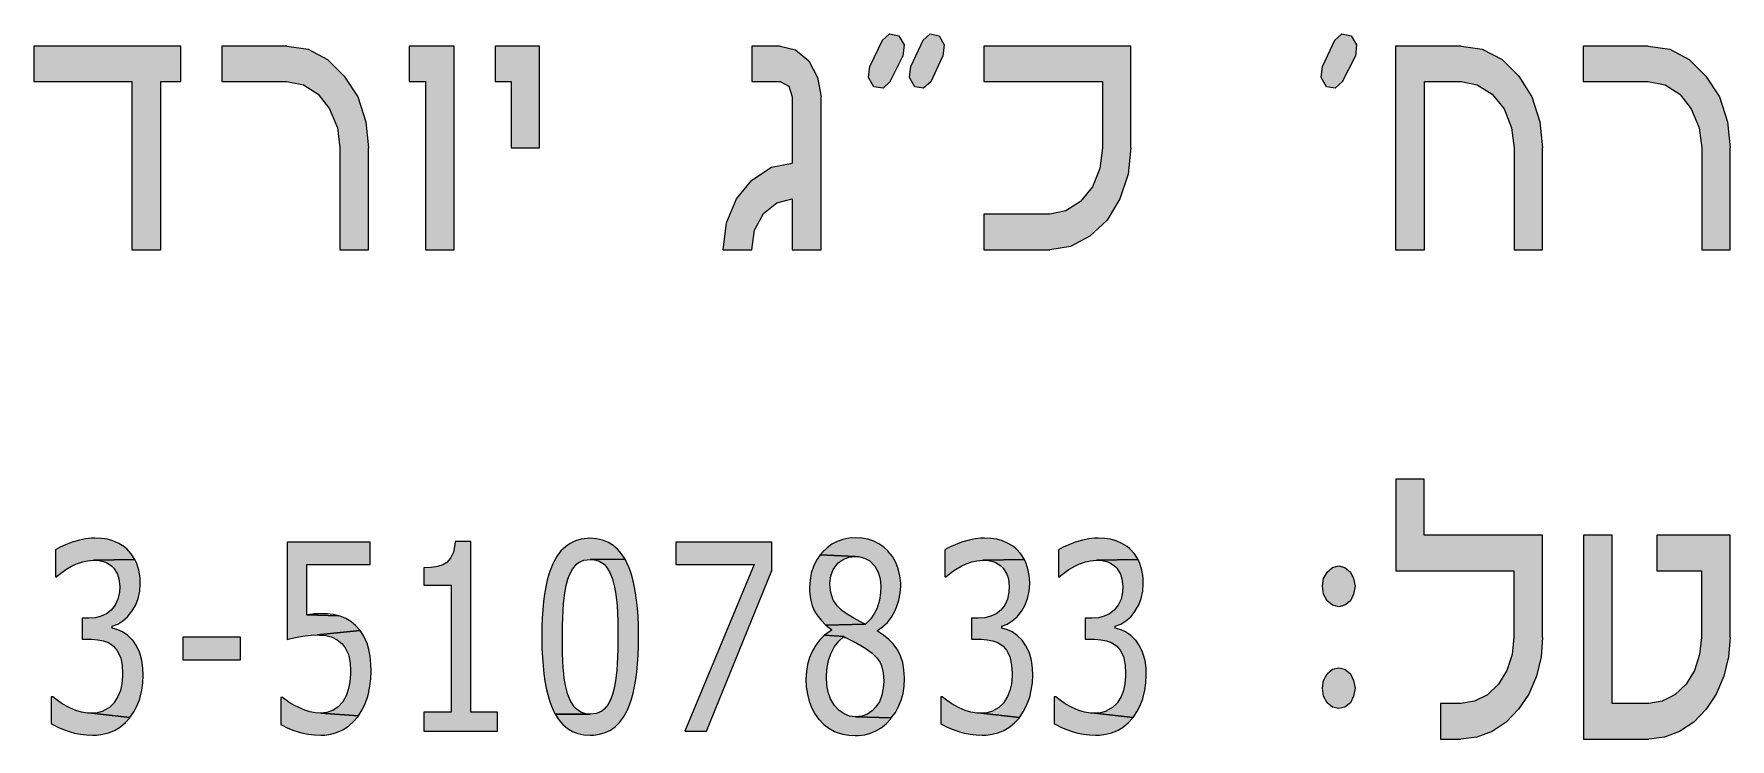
# Model space of a CAD drawing. Header units: inches. Extents: x 4017 to 5703, y -944 to 2840.
# Drawn here: x 5561.28 to 5599.81, y -883.22 to -867.2 of the extents above; entities that cross this region are included whole.
import ezdxf

# ---------------------------------------------------------------- set-up
doc = ezdxf.new("R2010")
doc.units = ezdxf.units.IN
doc.header["$MEASUREMENT"] = 0
doc.layers.add('A-VIEW-30', color=6, linetype='Continuous', lineweight=15)
doc.layers.add('TEXT', color=14, linetype='Continuous')

# ---------------------------------------------------------------- blocks, each defined once
blk = doc.blocks.new('A$C70B91C7D')
at = {"layer": 'TEXT', "true_color": 0x311916}
for points in [[(3.7462, -0.913), (3.7472, -0.9046), (3.7433, -0.8982), (3.7364, -0.8967), (3.731, -0.9016), (3.7221, -0.9204), (3.7211, -0.9287), (3.725, -0.9356), (3.7319, -0.9366), (3.7369, -0.9317)], [(3.7758, -0.913), (3.7768, -0.9046), (3.7729, -0.8982), (3.7665, -0.8967), (3.761, -0.9016), (3.7522, -0.9204), (3.7512, -0.9287), (3.7551, -0.9356), (3.7615, -0.9366), (3.767, -0.9317)], [(4.0792, -0.913), (4.0801, -0.9046), (4.0762, -0.8982), (4.0693, -0.8967), (4.0639, -0.9016), (4.055, -0.9204), (4.054, -0.9287), (4.0579, -0.9356), (4.0644, -0.9366), (4.0698, -0.9317)], [(3.2151, -0.9056), (3.1071, -0.9056), (3.1071, -0.9317), (3.1791, -0.9317), (3.1791, -1.0555), (3.2003, -1.0555), (3.2003, -0.9317), (3.2151, -0.9317)], [(3.3231, -0.9154), (3.3088, -0.908), (3.293, -0.9056), (3.2452, -0.9056), (3.2452, -0.9317), (3.293, -0.9317), (3.3053, -0.9342), (3.3162, -0.9411), (3.3246, -0.9519), (3.3305, -0.9657), (3.332, -0.9805), (3.332, -1.0555), (3.3532, -1.0555), (3.3532, -0.9805), (3.3512, -0.9613), (3.3453, -0.943), (3.3354, -0.9278)], [(3.4163, -0.9056), (3.3832, -0.9056), (3.3832, -0.9317), (3.3951, -0.9317), (3.3951, -1.0555), (3.4163, -1.0555)], [(3.4789, -0.9056), (3.4464, -0.9056), (3.4464, -0.9317), (3.4582, -0.9317), (3.4582, -0.9805), (3.4789, -0.9805)], [(3.6772, -0.9164), (3.6673, -0.9085), (3.656, -0.9056), (3.6353, -0.9056), (3.6353, -0.9317), (3.656, -0.9317), (3.6624, -0.9352), (3.6649, -0.943), (3.6649, -0.9919), (3.6496, -0.9948), (3.6353, -1.0042), (3.6239, -1.018), (3.6165, -1.0358), (3.6141, -1.0555), (3.6353, -1.0555), (3.6372, -1.0412), (3.6437, -1.0289), (3.6535, -1.021), (3.6649, -1.018), (3.6649, -1.0555), (3.6861, -1.0555), (3.6861, -0.943), (3.6836, -0.9287)], [(3.9139, -0.9056), (3.8059, -0.9056), (3.8059, -0.9317), (3.8932, -0.9317), (3.8932, -0.9805), (3.8912, -0.9958), (3.8858, -1.0091), (3.8769, -1.02), (3.8661, -1.0269), (3.8543, -1.0294), (3.8059, -1.0294), (3.8059, -1.0555), (3.8543, -1.0555), (3.8695, -1.053), (3.8838, -1.0456), (3.8967, -1.0338), (3.906, -1.018), (3.912, -0.9998), (3.9139, -0.9805)], [(4.1872, -0.9154), (4.1724, -0.908), (4.1571, -0.9056), (4.1087, -0.9056), (4.1087, -1.0555), (4.13, -1.0555), (4.13, -0.9317), (4.1571, -0.9317), (4.1689, -0.9342), (4.1798, -0.9411), (4.1886, -0.9519), (4.1941, -0.9657), (4.196, -0.9805), (4.196, -1.0555), (4.2168, -1.0555), (4.2168, -0.9805), (4.2148, -0.9613), (4.2089, -0.943), (4.1995, -0.9278)], [(4.3248, -0.9154), (4.3105, -0.908), (4.2947, -0.9056), (4.2468, -0.9056), (4.2468, -0.9317), (4.2947, -0.9317), (4.307, -0.9342), (4.3179, -0.9411), (4.3262, -0.9519), (4.3322, -0.9657), (4.3341, -0.9805), (4.3341, -1.0555), (4.3548, -1.0555), (4.3548, -0.9805), (4.3529, -0.9613), (4.347, -0.943), (4.3371, -0.9278)], [(4.2169, -1.2656), (4.1298, -1.2656), (4.1298, -1.2244), (4.1089, -1.2244), (4.1089, -1.2918), (4.1958, -1.2918), (4.1958, -1.3407), (4.1945, -1.3532), (4.1907, -1.365), (4.1846, -1.3752), (4.1763, -1.3829), (4.1669, -1.3877), (4.1568, -1.3893), (4.1418, -1.3893), (4.1418, -1.4155), (4.1568, -1.4155), (4.1685, -1.4142), (4.1798, -1.4099), (4.1902, -1.403), (4.1993, -1.3936), (4.2068, -1.3824), (4.2124, -1.3693), (4.2159, -1.3551), (4.2169, -1.3407)], [(3.1753, -1.2756), (3.1733, -1.2739), (3.1694, -1.2715), (3.1653, -1.2696), (3.1611, -1.2685), (3.1567, -1.2679), (3.1519, -1.2677), (3.1493, -1.2678), (3.145, -1.2683), (3.1406, -1.2691), (3.1361, -1.2704), (3.1352, -1.2707), (3.1304, -1.2725), (3.1263, -1.2743), (3.1229, -1.2763), (3.1229, -1.2961), (3.1238, -1.2961), (3.1247, -1.2952), (3.1285, -1.2922), (3.1306, -1.2908), (3.1348, -1.2883), (3.1384, -1.2866), (3.1427, -1.2851), (3.1464, -1.2843), (3.1508, -1.2839), (3.1814, -1.2835), (3.1787, -1.2793)], [(3.3545, -1.2706), (3.2934, -1.2706), (3.2934, -1.3423), (3.2942, -1.3421), (3.2982, -1.3411), (3.3032, -1.3401), (3.3065, -1.3395), (3.3109, -1.3391), (3.3154, -1.3389), (3.347, -1.3356), (3.3437, -1.3319), (3.3403, -1.3291), (3.3364, -1.3267), (3.3323, -1.325), (3.3313, -1.3248), (3.3078, -1.324), (3.3078, -1.287), (3.3545, -1.287)], [(3.4284, -1.2702), (3.4169, -1.2702), (3.4167, -1.2723), (3.4156, -1.278), (3.4136, -1.2824), (3.4108, -1.2855), (3.4078, -1.2872), (3.404, -1.2886), (3.3993, -1.2893), (3.3939, -1.2896), (3.3939, -1.3023), (3.4141, -1.3023), (3.4141, -1.3956), (3.3939, -1.3956), (3.3939, -1.4098), (3.4482, -1.4098), (3.4482, -1.3956), (3.4284, -1.3956)], [(3.5329, -1.2728), (3.5293, -1.2706), (3.5253, -1.2691), (3.521, -1.2682), (3.5163, -1.2678), (3.5141, -1.2679), (3.5096, -1.2685), (3.5054, -1.2697), (3.5015, -1.2716), (3.498, -1.2741), (3.4948, -1.2771), (3.492, -1.2808), (3.4895, -1.2852), (3.4888, -1.2865), (3.4873, -1.2902), (3.4859, -1.2942), (3.4847, -1.2987), (3.4836, -1.3035), (3.4827, -1.3088), (3.482, -1.3143), (3.4814, -1.3202), (3.481, -1.3266), (3.4808, -1.3333), (3.4807, -1.3404), (3.4807, -1.342), (3.4808, -1.3489), (3.4811, -1.3554), (3.4816, -1.3616), (3.4822, -1.3674), (3.483, -1.3729), (3.4839, -1.378), (3.485, -1.3827), (3.4863, -1.3871), (3.4877, -1.3912), (3.4893, -1.3948), (3.4906, -1.3973), (3.5163, -1.3972), (3.5137, -1.3971), (3.5094, -1.3958), (3.5059, -1.3933), (3.5044, -1.3917), (3.5017, -1.3875), (3.4997, -1.3823), (3.4993, -1.3811), (3.4981, -1.376), (3.4972, -1.3706), (3.4966, -1.3647), (3.4965, -1.3629), (3.4962, -1.358), (3.496, -1.3526), (3.4959, -1.3467), (3.4959, -1.3404), (3.4959, -1.3378), (3.496, -1.3319), (3.4961, -1.3262), (3.4964, -1.3209), (3.4967, -1.3159), (3.4969, -1.3138), (3.4976, -1.3078), (3.4985, -1.3025), (3.4998, -1.2979), (3.5008, -1.2951), (3.5032, -1.2904), (3.5061, -1.2869), (3.5077, -1.2856), (3.5116, -1.2839), (3.5163, -1.2833), (3.5419, -1.2832), (3.5393, -1.2791), (3.5363, -1.2757)], [(3.65, -1.2706), (3.5793, -1.2706), (3.5793, -1.287), (3.6369, -1.287), (3.586, -1.4098), (3.6019, -1.4098), (3.65, -1.2915)], [(3.7356, -1.2774), (3.7355, -1.2773), (3.7323, -1.2743), (3.7287, -1.2718), (3.7249, -1.2699), (3.7206, -1.2685), (3.7161, -1.2677), (3.7112, -1.2674), (3.7065, -1.2678), (3.7021, -1.2686), (3.6979, -1.2701), (3.694, -1.2721), (3.6905, -1.2747), (3.6871, -1.2779), (3.6855, -1.2799), (3.7111, -1.2812), (3.7136, -1.2813), (3.7181, -1.2823), (3.7219, -1.2844), (3.725, -1.2875), (3.7257, -1.2882), (3.7281, -1.2926), (3.7296, -1.2975), (3.7301, -1.3031), (3.7298, -1.3078), (3.7291, -1.3132), (3.7276, -1.3185), (3.7255, -1.3228), (3.7227, -1.327), (3.7189, -1.331), (3.6896, -1.3316), (3.6938, -1.335), (3.6938, -1.3355), (3.6927, -1.3362), (3.6887, -1.3391), (3.7028, -1.3401), (3.7042, -1.3409), (3.7085, -1.3431), (3.7124, -1.345), (3.7154, -1.3466), (3.7192, -1.3489), (3.7237, -1.3524), (3.7271, -1.3558), (3.7295, -1.3591), (3.7306, -1.3617), (3.7318, -1.3667), (3.7322, -1.3728), (3.7319, -1.378), (3.7308, -1.3833), (3.729, -1.388), (3.7265, -1.3919), (3.7238, -1.3947), (3.7202, -1.3971), (3.7161, -1.3986), (3.7114, -1.3991), (3.7378, -1.4), (3.7408, -1.396), (3.7432, -1.3916), (3.7451, -1.3869), (3.7464, -1.3819), (3.7472, -1.3766), (3.7475, -1.371), (3.7475, -1.3705), (3.7471, -1.3645), (3.7462, -1.3592), (3.7446, -1.3543), (3.7425, -1.3501), (3.7419, -1.3492), (3.7392, -1.3455), (3.7359, -1.3422), (3.7321, -1.3391), (3.7277, -1.3362), (3.7277, -1.3357), (3.7314, -1.333), (3.7349, -1.3297), (3.7379, -1.3257), (3.7404, -1.3214), (3.7416, -1.3185), (3.7434, -1.3133), (3.7444, -1.3081), (3.7447, -1.3029), (3.7447, -1.3008), (3.7441, -1.2953), (3.7429, -1.2903), (3.7411, -1.2856), (3.7387, -1.2813)], [(3.8297, -1.2756), (3.8277, -1.2739), (3.8237, -1.2715), (3.8196, -1.2696), (3.8155, -1.2685), (3.8111, -1.2679), (3.8063, -1.2677), (3.8037, -1.2678), (3.7994, -1.2683), (3.795, -1.2691), (3.7905, -1.2704), (3.7895, -1.2707), (3.7847, -1.2725), (3.7806, -1.2743), (3.7772, -1.2763), (3.7772, -1.2961), (3.7781, -1.2961), (3.7791, -1.2952), (3.7829, -1.2922), (3.7849, -1.2908), (3.7891, -1.2883), (3.7928, -1.2866), (3.797, -1.2851), (3.8007, -1.2843), (3.8051, -1.2839), (3.8358, -1.2835), (3.8331, -1.2793)], [(3.9133, -1.2756), (3.9112, -1.2739), (3.9073, -1.2715), (3.9032, -1.2696), (3.899, -1.2685), (3.8947, -1.2679), (3.8899, -1.2677), (3.8872, -1.2678), (3.883, -1.2683), (3.8785, -1.2691), (3.874, -1.2704), (3.8731, -1.2707), (3.8683, -1.2725), (3.8642, -1.2743), (3.8608, -1.2763), (3.8608, -1.2961), (3.8617, -1.2961), (3.8626, -1.2952), (3.8665, -1.2922), (3.8685, -1.2908), (3.8727, -1.2883), (3.8763, -1.2866), (3.8806, -1.2851), (3.8843, -1.2843), (3.8887, -1.2839), (3.9194, -1.2835), (3.9166, -1.2793)], [(4.268, -1.2656), (4.2469, -1.2656), (4.2469, -1.4155), (4.295, -1.4155), (4.3065, -1.4142), (4.3177, -1.4099), (4.3281, -1.403), (4.3372, -1.3936), (4.3447, -1.3824), (4.3503, -1.3693), (4.3538, -1.3551), (4.3548, -1.3407), (4.3548, -1.2656), (4.3009, -1.2656), (4.3009, -1.2918), (4.3337, -1.2918), (4.3337, -1.3407), (4.3324, -1.3532), (4.3287, -1.365), (4.3225, -1.3752), (4.3142, -1.3829), (4.3049, -1.3877), (4.295, -1.3893), (4.268, -1.3893)], [(3.1843, -1.2913), (3.1828, -1.2864), (3.1814, -1.2835), (3.1508, -1.2839), (3.1538, -1.284), (3.1581, -1.2848), (3.1605, -1.2857), (3.1643, -1.2882), (3.1659, -1.2898), (3.1685, -1.2942), (3.1696, -1.2976), (3.1702, -1.3032), (3.17, -1.3074), (3.1689, -1.3126), (3.1668, -1.317), (3.1639, -1.3206), (3.1605, -1.3233), (3.1566, -1.3251), (3.1523, -1.3262), (3.1475, -1.3266), (3.1426, -1.3266), (3.1426, -1.3421), (3.1489, -1.3421), (3.1494, -1.3421), (3.154, -1.3424), (3.1582, -1.3432), (3.1619, -1.3445), (3.1656, -1.3471), (3.1681, -1.35), (3.1706, -1.3548), (3.171, -1.3561), (3.172, -1.3611), (3.1723, -1.3672), (3.1722, -1.3692), (3.1718, -1.3749), (3.1707, -1.3797), (3.1689, -1.3843), (3.1661, -1.3889), (3.1626, -1.3924), (3.1583, -1.3948), (3.1536, -1.3961), (3.1493, -1.3965), (3.1777, -1.3996), (3.1806, -1.3954), (3.183, -1.3908), (3.1849, -1.3858), (3.1852, -1.3848), (3.1865, -1.3796), (3.1872, -1.3742), (3.1875, -1.3685), (3.1872, -1.3633), (3.1865, -1.3578), (3.1853, -1.353), (3.1848, -1.3516), (3.1824, -1.3468), (3.1797, -1.3428), (3.1796, -1.3427), (3.1761, -1.3392), (3.1723, -1.3367), (3.1688, -1.3351), (3.1647, -1.3338), (3.1647, -1.3325), (3.1687, -1.331), (3.1725, -1.3286), (3.176, -1.3255), (3.1792, -1.3215), (3.1794, -1.3212), (3.182, -1.3168), (3.1838, -1.312), (3.1849, -1.3068), (3.1853, -1.3013), (3.1851, -1.2967)], [(3.5433, -1.2859), (3.5419, -1.2832), (3.5163, -1.2833), (3.5186, -1.2834), (3.523, -1.2845), (3.5265, -1.2869), (3.5279, -1.2884), (3.5306, -1.2925), (3.5327, -1.2977), (3.533, -1.2989), (3.5342, -1.3037), (3.5351, -1.3091), (3.5358, -1.3153), (3.536, -1.3176), (3.5363, -1.3227), (3.5365, -1.3282), (3.5366, -1.334), (3.5367, -1.3401), (3.5367, -1.3433), (3.5366, -1.3494), (3.5364, -1.355), (3.5361, -1.3602), (3.5358, -1.3651), (3.5356, -1.3667), (3.5349, -1.3727), (3.5339, -1.378), (3.5327, -1.3826), (3.5318, -1.3853), (3.5294, -1.39), (3.5265, -1.3935), (3.5248, -1.3949), (3.5209, -1.3966), (3.5163, -1.3972), (3.4906, -1.3973), (3.4932, -1.4014), (3.4962, -1.4048), (3.4996, -1.4077), (3.5032, -1.4099), (3.5072, -1.4114), (3.5116, -1.4123), (3.5163, -1.4127), (3.5186, -1.4126), (3.5231, -1.412), (3.5273, -1.4107), (3.5312, -1.4089), (3.5347, -1.4064), (3.5379, -1.4032), (3.5407, -1.3995), (3.5432, -1.3951), (3.5438, -1.394), (3.5453, -1.3903), (3.5467, -1.3862), (3.5479, -1.3818), (3.5489, -1.3769), (3.5498, -1.3717), (3.5505, -1.3662), (3.5511, -1.3602), (3.5515, -1.3539), (3.5518, -1.3472), (3.5519, -1.3401), (3.5519, -1.3388), (3.5518, -1.3319), (3.5515, -1.3254), (3.551, -1.3192), (3.5504, -1.3134), (3.5496, -1.3079), (3.5487, -1.3028), (3.5476, -1.2981), (3.5463, -1.2936), (3.5449, -1.2896)], [(3.6951, -1.2907), (3.6979, -1.2868), (3.6988, -1.2858), (3.7024, -1.2833), (3.7065, -1.2817), (3.7111, -1.2812), (3.6855, -1.2799), (3.6827, -1.284), (3.6805, -1.2886), (3.6789, -1.2934), (3.678, -1.2985), (3.6777, -1.3041), (3.6777, -1.3067), (3.6784, -1.3123), (3.6796, -1.3174), (3.6816, -1.3218), (3.6832, -1.3244), (3.6861, -1.3281), (3.6896, -1.3316), (3.7188, -1.331), (3.7146, -1.329), (3.7103, -1.3266), (3.7066, -1.3244), (3.7032, -1.3222), (3.7015, -1.3209), (3.698, -1.3174), (3.6953, -1.3136), (3.6947, -1.3125), (3.6932, -1.3076), (3.6926, -1.302), (3.6926, -1.3009), (3.6933, -1.2955)], [(3.8408, -1.3796), (3.8416, -1.3742), (3.8418, -1.3685), (3.8416, -1.3633), (3.8409, -1.3578), (3.8396, -1.353), (3.8391, -1.3516), (3.8368, -1.3468), (3.8341, -1.3428), (3.834, -1.3427), (3.8304, -1.3392), (3.8266, -1.3367), (3.8232, -1.3351), (3.8191, -1.3338), (3.8191, -1.3325), (3.823, -1.331), (3.8268, -1.3286), (3.8304, -1.3255), (3.8336, -1.3215), (3.8337, -1.3212), (3.8363, -1.3168), (3.8381, -1.312), (3.8392, -1.3068), (3.8396, -1.3013), (3.8395, -1.2967), (3.8386, -1.2913), (3.8371, -1.2864), (3.8358, -1.2835), (3.8051, -1.2839), (3.8081, -1.284), (3.8124, -1.2848), (3.8148, -1.2857), (3.8187, -1.2882), (3.8202, -1.2898), (3.8229, -1.2942), (3.824, -1.2976), (3.8245, -1.3032), (3.8243, -1.3074), (3.8232, -1.3126), (3.8212, -1.317), (3.8183, -1.3206), (3.8149, -1.3233), (3.811, -1.3251), (3.8066, -1.3262), (3.8018, -1.3266), (3.7969, -1.3266), (3.7969, -1.3421), (3.8032, -1.3421), (3.8038, -1.3421), (3.8084, -1.3424), (3.8126, -1.3432), (3.8162, -1.3445), (3.82, -1.3471), (3.8225, -1.35), (3.8249, -1.3548), (3.8253, -1.3561), (3.8263, -1.3611), (3.8266, -1.3672), (3.8266, -1.3692), (3.8261, -1.3749), (3.8251, -1.3797), (3.8232, -1.3843), (3.8205, -1.3887), (3.8203, -1.389), (3.817, -1.3924), (3.8126, -1.3948), (3.808, -1.3961), (3.8037, -1.3965), (3.8321, -1.3996), (3.8349, -1.3954), (3.8373, -1.3908), (3.8392, -1.3858), (3.8396, -1.3848)], [(3.9222, -1.2913), (3.9207, -1.2864), (3.9194, -1.2835), (3.8887, -1.2839), (3.8917, -1.284), (3.896, -1.2848), (3.8984, -1.2857), (3.9022, -1.2882), (3.9038, -1.2898), (3.9064, -1.2942), (3.9075, -1.2976), (3.9081, -1.3032), (3.9079, -1.3074), (3.9068, -1.3126), (3.9048, -1.317), (3.9018, -1.3206), (3.8984, -1.3233), (3.8945, -1.3251), (3.8902, -1.3262), (3.8854, -1.3266), (3.8805, -1.3266), (3.8805, -1.3421), (3.8868, -1.3421), (3.8873, -1.3421), (3.8919, -1.3424), (3.8961, -1.3432), (3.8998, -1.3445), (3.9036, -1.3471), (3.9061, -1.35), (3.9085, -1.3548), (3.9089, -1.3561), (3.9099, -1.3611), (3.9102, -1.3672), (3.9102, -1.3692), (3.9097, -1.3749), (3.9086, -1.3797), (3.9068, -1.3843), (3.9041, -1.3887), (3.9039, -1.389), (3.9005, -1.3924), (3.8962, -1.3948), (3.8916, -1.3961), (3.8872, -1.3965), (3.9156, -1.3996), (3.9185, -1.3954), (3.9209, -1.3908), (3.9228, -1.3858), (3.9231, -1.3848), (3.9244, -1.3796), (3.9251, -1.3742), (3.9254, -1.3685), (3.9252, -1.3633), (3.9245, -1.3578), (3.9232, -1.353), (3.9227, -1.3516), (3.9204, -1.3468), (3.9176, -1.3428), (3.9175, -1.3427), (3.914, -1.3392), (3.9102, -1.3367), (3.9068, -1.3351), (3.9026, -1.3338), (3.9026, -1.3325), (3.9066, -1.331), (3.9104, -1.3286), (3.9139, -1.3255), (3.9171, -1.3215), (3.9173, -1.3212), (3.9199, -1.3168), (3.9217, -1.312), (3.9228, -1.3068), (3.9232, -1.3013), (3.923, -1.2967)], [(4.0779, -1.2974), (4.0755, -1.2926), (4.0715, -1.2893), (4.067, -1.288), (4.0624, -1.2893), (4.0584, -1.2926), (4.0557, -1.2974), (4.0549, -1.303), (4.0557, -1.3089), (4.0584, -1.3137), (4.0624, -1.3169), (4.067, -1.3182), (4.0715, -1.3169), (4.0755, -1.3137), (4.0779, -1.3089), (4.079, -1.303)], [(3.2589, -1.3404), (3.2168, -1.3404), (3.2168, -1.3574), (3.2589, -1.3574)], [(3.3545, -1.3546), (3.3535, -1.3495), (3.3522, -1.345), (3.352, -1.3446), (3.3498, -1.3398), (3.347, -1.3356), (3.3154, -1.3389), (3.3172, -1.339), (3.3217, -1.3394), (3.3258, -1.3404), (3.3259, -1.3404), (3.3301, -1.3424), (3.3337, -1.3454), (3.3361, -1.3485), (3.3384, -1.3533), (3.3387, -1.3543), (3.3396, -1.3593), (3.34, -1.3654), (3.3399, -1.3677), (3.3395, -1.3734), (3.3385, -1.3784), (3.3385, -1.3784), (3.3367, -1.3836), (3.3341, -1.3883), (3.3308, -1.3919), (3.3269, -1.3945), (3.3226, -1.396), (3.3182, -1.3965), (3.3458, -1.3983), (3.3485, -1.3941), (3.3507, -1.3893), (3.3526, -1.3842), (3.3532, -1.3819), (3.3542, -1.3767), (3.3549, -1.3712), (3.3551, -1.3655), (3.355, -1.3604)], [(3.6905, -1.3629), (3.6916, -1.3576), (3.6933, -1.3528), (3.6937, -1.3519), (3.6961, -1.3475), (3.6992, -1.3436), (3.7028, -1.3401), (3.6887, -1.3391), (3.6853, -1.3425), (3.6823, -1.3463), (3.6798, -1.3505), (3.6798, -1.3506), (3.6777, -1.3555), (3.6762, -1.3606), (3.6753, -1.3658), (3.675, -1.3714), (3.675, -1.3715), (3.6752, -1.377), (3.6761, -1.3825), (3.6774, -1.3876), (3.6792, -1.3924), (3.6816, -1.3969), (3.6846, -1.401), (3.6849, -1.4014), (3.6882, -1.4048), (3.6919, -1.4076), (3.6961, -1.4099), (3.698, -1.4106), (3.7022, -1.412), (3.7066, -1.4127), (3.7112, -1.413), (3.7137, -1.4129), (3.7183, -1.4123), (3.7225, -1.4111), (3.7265, -1.4094), (3.7303, -1.4072), (3.7339, -1.4043), (3.7372, -1.4009), (3.7378, -1.4), (3.7114, -1.3991), (3.7071, -1.3986), (3.703, -1.397), (3.6994, -1.3944), (3.6961, -1.3908), (3.6956, -1.39), (3.6931, -1.3858), (3.6914, -1.381), (3.6903, -1.3757), (3.69, -1.37), (3.69, -1.3685)], [(4.0779, -1.3725), (4.0755, -1.3674), (4.0715, -1.3642), (4.067, -1.3631), (4.0624, -1.3642), (4.0584, -1.3674), (4.0557, -1.3725), (4.0549, -1.3781), (4.0557, -1.384), (4.0584, -1.3888), (4.0624, -1.392), (4.067, -1.3931), (4.0715, -1.392), (4.0755, -1.3888), (4.0779, -1.384), (4.079, -1.3781)], [(3.1658, -1.4094), (3.1668, -1.409), (3.1707, -1.4065), (3.1744, -1.4034), (3.1776, -1.3998), (3.1777, -1.3996), (3.1493, -1.3965), (3.1464, -1.3964), (3.1421, -1.3957), (3.1378, -1.3944), (3.1335, -1.3926), (3.1324, -1.392), (3.1279, -1.3896), (3.1241, -1.387), (3.1209, -1.3844), (3.1198, -1.3844), (3.1198, -1.4041), (3.1209, -1.4047), (3.1247, -1.4067), (3.1289, -1.4085), (3.1336, -1.4101), (3.137, -1.4111), (3.1414, -1.412), (3.1458, -1.4125), (3.1502, -1.4127), (3.1531, -1.4126), (3.1577, -1.412), (3.1619, -1.411)], [(3.3386, -1.4058), (3.3422, -1.4027), (3.3453, -1.3991), (3.3458, -1.3983), (3.3182, -1.3965), (3.3141, -1.3962), (3.31, -1.3954), (3.3064, -1.3942), (3.3019, -1.3924), (3.2987, -1.3908), (3.2948, -1.3886), (3.2935, -1.3877), (3.2899, -1.385), (3.2888, -1.385), (3.2888, -1.4047), (3.2896, -1.4052), (3.2934, -1.4072), (3.2976, -1.409), (3.3023, -1.4104), (3.3048, -1.4111), (3.3091, -1.412), (3.3135, -1.4125), (3.318, -1.4127), (3.321, -1.4126), (3.3254, -1.412), (3.3297, -1.4107), (3.3337, -1.409), (3.3347, -1.4085)], [(3.8287, -1.4034), (3.832, -1.3998), (3.8321, -1.3996), (3.8037, -1.3965), (3.8007, -1.3964), (3.7964, -1.3957), (3.7921, -1.3944), (3.7878, -1.3926), (3.7868, -1.392), (3.7823, -1.3896), (3.7785, -1.387), (3.7752, -1.3844), (3.7742, -1.3844), (3.7742, -1.4041), (3.7753, -1.4047), (3.779, -1.4067), (3.7833, -1.4085), (3.788, -1.4101), (3.7914, -1.4111), (3.7958, -1.412), (3.8002, -1.4125), (3.8046, -1.4127), (3.8075, -1.4126), (3.812, -1.412), (3.8162, -1.411), (3.8202, -1.4094), (3.8211, -1.409), (3.8251, -1.4065)], [(3.9123, -1.4034), (3.9155, -1.3998), (3.9156, -1.3996), (3.8872, -1.3965), (3.8843, -1.3964), (3.88, -1.3957), (3.8757, -1.3944), (3.8714, -1.3926), (3.8703, -1.392), (3.8658, -1.3896), (3.862, -1.387), (3.8588, -1.3844), (3.8577, -1.3844), (3.8577, -1.4041), (3.8588, -1.4047), (3.8626, -1.4067), (3.8668, -1.4085), (3.8716, -1.4101), (3.8749, -1.4111), (3.8793, -1.412), (3.8837, -1.4125), (3.8881, -1.4127), (3.891, -1.4126), (3.8956, -1.412), (3.8998, -1.411), (3.9038, -1.4094), (3.9047, -1.409), (3.9087, -1.4065)]]:
    blk.add_hatch(color=19, dxfattribs=at).paths.add_polyline_path(points)
at = {"layer": 'TEXT', "color": 19, "true_color": 0x311916}
for points in [[(3.731, -0.9016), (3.7364, -0.8967), (3.7433, -0.8982), (3.7472, -0.9046), (3.7462, -0.913)], [(3.761, -0.9016), (3.7665, -0.8967), (3.7729, -0.8982), (3.7768, -0.9046), (3.7758, -0.913)], [(4.0639, -0.9016), (4.0693, -0.8967), (4.0762, -0.8982), (4.0801, -0.9046), (4.0792, -0.913)], [(3.293, -0.9056), (3.2452, -0.9056), (3.2452, -0.9317), (3.293, -0.9317), (3.3053, -0.9342), (3.3162, -0.9411), (3.3246, -0.9519), (3.3305, -0.9657), (3.332, -0.9805), (3.332, -1.0555), (3.3532, -1.0555)], [(3.293, -0.9056), (3.3088, -0.908), (3.3231, -0.9154), (3.3354, -0.9278), (3.3453, -0.943), (3.3512, -0.9613), (3.3532, -0.9805)], [(3.656, -0.9056), (3.6353, -0.9056), (3.6353, -0.9317), (3.656, -0.9317), (3.6624, -0.9352), (3.6649, -0.943), (3.6649, -0.9919)], [(3.656, -0.9056), (3.6673, -0.9085), (3.6772, -0.9164), (3.6836, -0.9287), (3.6861, -0.943)], [(3.731, -0.9016), (3.7221, -0.9204)], [(3.761, -0.9016), (3.7522, -0.9204)], [(3.9139, -0.9805), (3.9139, -0.9056), (3.8059, -0.9056), (3.8059, -0.9317), (3.8932, -0.9317), (3.8932, -0.9805), (3.8912, -0.9958), (3.8858, -1.0091), (3.8769, -1.02), (3.8661, -1.0269), (3.8543, -1.0294), (3.8059, -1.0294), (3.8059, -1.0555), (3.8543, -1.0555)], [(4.0639, -0.9016), (4.055, -0.9204)], [(4.1571, -0.9056), (4.1087, -0.9056), (4.1087, -1.0555), (4.13, -1.0555), (4.13, -0.9317), (4.1571, -0.9317), (4.1689, -0.9342), (4.1798, -0.9411), (4.1886, -0.9519), (4.1941, -0.9657), (4.196, -0.9805), (4.196, -1.0555), (4.2168, -1.0555)], [(4.1571, -0.9056), (4.1724, -0.908), (4.1872, -0.9154), (4.1995, -0.9278), (4.2089, -0.943), (4.2148, -0.9613), (4.2168, -0.9805)], [(4.2947, -0.9056), (4.2468, -0.9056), (4.2468, -0.9317), (4.2947, -0.9317), (4.307, -0.9342), (4.3179, -0.9411), (4.3262, -0.9519), (4.3322, -0.9657), (4.3341, -0.9805), (4.3341, -1.0555), (4.3548, -1.0555)], [(4.2947, -0.9056), (4.3105, -0.908), (4.3248, -0.9154), (4.3371, -0.9278), (4.347, -0.943), (4.3529, -0.9613), (4.3548, -0.9805)], [(3.7369, -0.9317), (3.7319, -0.9366), (3.725, -0.9356), (3.7211, -0.9287), (3.7221, -0.9204)], [(3.7369, -0.9317), (3.7462, -0.913)], [(3.767, -0.9317), (3.7615, -0.9366), (3.7551, -0.9356), (3.7512, -0.9287), (3.7522, -0.9204)], [(3.767, -0.9317), (3.7758, -0.913)], [(4.0698, -0.9317), (4.0644, -0.9366), (4.0579, -0.9356), (4.054, -0.9287), (4.055, -0.9204)], [(4.0698, -0.9317), (4.0792, -0.913)], [(3.6861, -1.0555), (3.6861, -0.943)], [(3.3532, -1.0555), (3.3532, -0.9805)], [(3.9139, -0.9805), (3.912, -0.9998), (3.906, -1.018), (3.8967, -1.0338), (3.8838, -1.0456), (3.8695, -1.053), (3.8543, -1.0555)], [(4.2168, -1.0555), (4.2168, -0.9805)], [(4.3548, -1.0555), (4.3548, -0.9805)], [(3.6141, -1.0555), (3.6165, -1.0358), (3.6239, -1.018), (3.6353, -1.0042), (3.6496, -0.9948), (3.6649, -0.9919)], [(3.6141, -1.0555), (3.6353, -1.0555), (3.6372, -1.0412), (3.6437, -1.0289), (3.6535, -1.021), (3.6649, -1.018), (3.6649, -1.0555), (3.6861, -1.0555)], [(4.2169, -1.3407), (4.2169, -1.2656), (4.1298, -1.2656), (4.1298, -1.2244), (4.1089, -1.2244), (4.1089, -1.2918), (4.1958, -1.2918), (4.1958, -1.3407), (4.1945, -1.3532), (4.1907, -1.365), (4.1846, -1.3752), (4.1763, -1.3829), (4.1669, -1.3877), (4.1568, -1.3893), (4.1418, -1.3893), (4.1418, -1.4155), (4.1568, -1.4155)], [(4.3548, -1.3407), (4.3548, -1.2656), (4.3009, -1.2656), (4.3009, -1.2918), (4.3337, -1.2918), (4.3337, -1.3407), (4.3324, -1.3532), (4.3287, -1.365), (4.3225, -1.3752), (4.3142, -1.3829), (4.3049, -1.3877), (4.295, -1.3893), (4.268, -1.3893), (4.268, -1.2656), (4.2469, -1.2656), (4.2469, -1.4155), (4.295, -1.4155)], [(4.2169, -1.3407), (4.2159, -1.3551), (4.2124, -1.3693), (4.2068, -1.3824), (4.1993, -1.3936), (4.1902, -1.403), (4.1798, -1.4099), (4.1685, -1.4142), (4.1568, -1.4155)], [(4.3548, -1.3407), (4.3538, -1.3551), (4.3503, -1.3693), (4.3447, -1.3824), (4.3372, -1.3936), (4.3281, -1.403), (4.3177, -1.4099), (4.3065, -1.4142), (4.295, -1.4155)]]:
    blk.add_lwpolyline(points, dxfattribs=at)
for points in [[(3.2003, -1.0555), (3.2003, -0.9317), (3.2151, -0.9317), (3.2151, -0.9056), (3.1071, -0.9056), (3.1071, -0.9317), (3.1791, -0.9317), (3.1791, -1.0555), (3.2003, -1.0555)], [(3.4163, -1.0555), (3.4163, -0.9056), (3.3832, -0.9056), (3.3832, -0.9317), (3.3951, -0.9317), (3.3951, -1.0555), (3.4163, -1.0555)], [(3.4789, -0.9805), (3.4789, -0.9056), (3.4464, -0.9056), (3.4464, -0.9317), (3.4582, -0.9317), (3.4582, -0.9805), (3.4789, -0.9805)], [(3.1519, -1.2677), (3.1493, -1.2678), (3.145, -1.2683), (3.1406, -1.2691), (3.1361, -1.2704), (3.1352, -1.2707), (3.1304, -1.2725), (3.1263, -1.2743), (3.1229, -1.2763), (3.1229, -1.2961), (3.1238, -1.2961), (3.1247, -1.2952), (3.1285, -1.2922), (3.1306, -1.2908), (3.1348, -1.2883), (3.1384, -1.2866), (3.1427, -1.2851), (3.1464, -1.2843), (3.1508, -1.2839), (3.1814, -1.2835), (3.1787, -1.2793), (3.1753, -1.2756), (3.1733, -1.2739), (3.1694, -1.2715), (3.1652, -1.2696), (3.1651, -1.2696), (3.1611, -1.2685), (3.1567, -1.2679)], [(3.3545, -1.2706), (3.2934, -1.2706), (3.2934, -1.3423), (3.2942, -1.3421), (3.2982, -1.3411), (3.3032, -1.3401), (3.3065, -1.3395), (3.3109, -1.3391), (3.3154, -1.3389), (3.347, -1.3356), (3.3437, -1.3319), (3.3403, -1.3291), (3.3364, -1.3267), (3.3323, -1.325), (3.3313, -1.3248), (3.3078, -1.324), (3.3078, -1.287), (3.3545, -1.287)], [(3.4284, -1.2702), (3.4169, -1.2702), (3.4167, -1.2723), (3.4156, -1.278), (3.4136, -1.2824), (3.4108, -1.2855), (3.4078, -1.2872), (3.404, -1.2886), (3.3993, -1.2893), (3.3939, -1.2896), (3.3939, -1.3023), (3.4141, -1.3023), (3.4141, -1.3956), (3.3939, -1.3956), (3.3939, -1.4098), (3.4482, -1.4098), (3.4482, -1.3956), (3.4284, -1.3956)], [(3.5163, -1.2678), (3.5141, -1.2679), (3.5096, -1.2685), (3.5054, -1.2697), (3.5015, -1.2716), (3.498, -1.2741), (3.4948, -1.2771), (3.492, -1.2808), (3.4895, -1.2852), (3.4888, -1.2865), (3.4873, -1.2902), (3.4859, -1.2942), (3.4847, -1.2987), (3.4836, -1.3035), (3.4827, -1.3088), (3.482, -1.3143), (3.4814, -1.3202), (3.481, -1.3266), (3.4808, -1.3333), (3.4807, -1.3404), (3.4807, -1.342), (3.4808, -1.3489), (3.4811, -1.3554), (3.4816, -1.3616), (3.4822, -1.3674), (3.483, -1.3729), (3.4839, -1.378), (3.485, -1.3827), (3.4863, -1.3871), (3.4877, -1.3912), (3.4893, -1.3948), (3.4906, -1.3973), (3.5163, -1.3972), (3.5137, -1.3971), (3.5094, -1.3958), (3.5059, -1.3933), (3.5044, -1.3917), (3.5017, -1.3875), (3.4997, -1.3823), (3.4993, -1.3811), (3.4981, -1.376), (3.4972, -1.3706), (3.4966, -1.3647), (3.4965, -1.3629), (3.4962, -1.358), (3.496, -1.3526), (3.4959, -1.3467), (3.4959, -1.3404), (3.4959, -1.3378), (3.496, -1.3319), (3.4961, -1.3262), (3.4964, -1.3209), (3.4967, -1.3159), (3.4969, -1.3138), (3.4976, -1.3078), (3.4985, -1.3025), (3.4998, -1.2979), (3.5008, -1.2951), (3.5032, -1.2904), (3.5061, -1.2869), (3.5077, -1.2856), (3.5116, -1.2839), (3.5163, -1.2833), (3.5419, -1.2832), (3.5393, -1.2791), (3.5363, -1.2757), (3.5329, -1.2728), (3.5293, -1.2706), (3.5253, -1.2691), (3.521, -1.2682)], [(3.65, -1.2706), (3.5793, -1.2706), (3.5793, -1.287), (3.6369, -1.287), (3.586, -1.4098), (3.6019, -1.4098), (3.65, -1.2915)], [(3.7112, -1.2674), (3.7112, -1.2674), (3.7065, -1.2678), (3.7021, -1.2686), (3.6979, -1.2701), (3.694, -1.2721), (3.6905, -1.2747), (3.6871, -1.2779), (3.6855, -1.2799), (3.7111, -1.2812), (3.7136, -1.2813), (3.7181, -1.2823), (3.7219, -1.2844), (3.725, -1.2875), (3.7257, -1.2882), (3.7281, -1.2926), (3.7296, -1.2975), (3.7301, -1.3031), (3.7298, -1.3078), (3.7291, -1.3132), (3.7277, -1.3181), (3.7276, -1.3186), (3.7255, -1.3228), (3.7227, -1.327), (3.7189, -1.331), (3.6896, -1.3316), (3.6938, -1.335), (3.6938, -1.3355), (3.6927, -1.3362), (3.6887, -1.3391), (3.7028, -1.3401), (3.7042, -1.3409), (3.7085, -1.3431), (3.7124, -1.345), (3.7154, -1.3466), (3.7191, -1.3489), (3.7193, -1.349), (3.7237, -1.3524), (3.7271, -1.3558), (3.7295, -1.3591), (3.7306, -1.3617), (3.7318, -1.3667), (3.7322, -1.3728), (3.7319, -1.378), (3.7308, -1.3833), (3.729, -1.388), (3.7265, -1.3919), (3.7238, -1.3947), (3.7202, -1.3971), (3.7161, -1.3986), (3.7114, -1.3991), (3.7378, -1.4), (3.7408, -1.396), (3.7432, -1.3916), (3.7451, -1.3869), (3.7464, -1.3819), (3.7472, -1.3766), (3.7475, -1.371), (3.7475, -1.3705), (3.7471, -1.3645), (3.7462, -1.3592), (3.7446, -1.3543), (3.7425, -1.3501), (3.7419, -1.3492), (3.7392, -1.3455), (3.7359, -1.3422), (3.7321, -1.3391), (3.7277, -1.3362), (3.7277, -1.3357), (3.7314, -1.333), (3.7349, -1.3297), (3.7379, -1.3257), (3.7404, -1.3214), (3.7416, -1.3185), (3.7434, -1.3133), (3.7444, -1.3081), (3.7447, -1.3029), (3.7447, -1.3008), (3.7441, -1.2953), (3.7429, -1.2903), (3.7411, -1.2856), (3.7387, -1.2813), (3.7356, -1.2774), (3.7355, -1.2773), (3.7323, -1.2743), (3.7287, -1.2718), (3.7249, -1.2699), (3.7206, -1.2685), (3.7161, -1.2677)], [(3.8063, -1.2677), (3.8037, -1.2678), (3.7994, -1.2683), (3.795, -1.2691), (3.7905, -1.2704), (3.7895, -1.2707), (3.7847, -1.2725), (3.7806, -1.2743), (3.7772, -1.2763), (3.7772, -1.2961), (3.7781, -1.2961), (3.7791, -1.2952), (3.7829, -1.2922), (3.7849, -1.2908), (3.7891, -1.2883), (3.7928, -1.2866), (3.797, -1.2851), (3.8007, -1.2843), (3.8051, -1.2839), (3.8358, -1.2835), (3.8331, -1.2793), (3.8297, -1.2756), (3.8277, -1.2739), (3.8237, -1.2715), (3.8196, -1.2696), (3.8195, -1.2696), (3.8155, -1.2685), (3.8111, -1.2679)], [(3.8899, -1.2677), (3.8872, -1.2678), (3.883, -1.2683), (3.8785, -1.2691), (3.874, -1.2704), (3.8731, -1.2707), (3.8683, -1.2725), (3.8642, -1.2743), (3.8608, -1.2763), (3.8608, -1.2961), (3.8617, -1.2961), (3.8626, -1.2952), (3.8665, -1.2922), (3.8685, -1.2908), (3.8727, -1.2883), (3.8763, -1.2866), (3.8806, -1.2851), (3.8843, -1.2843), (3.8887, -1.2839), (3.9194, -1.2835), (3.9166, -1.2793), (3.9133, -1.2756), (3.9112, -1.2739), (3.9073, -1.2715), (3.9031, -1.2696), (3.903, -1.2696), (3.899, -1.2685), (3.8947, -1.2679)], [(3.1814, -1.2835), (3.1508, -1.2839), (3.1538, -1.284), (3.1581, -1.2848), (3.1605, -1.2857), (3.1643, -1.2882), (3.1659, -1.2898), (3.1685, -1.2942), (3.1696, -1.2976), (3.1702, -1.3032), (3.17, -1.3074), (3.1689, -1.3126), (3.1668, -1.317), (3.1639, -1.3206), (3.1605, -1.3233), (3.1566, -1.3251), (3.1523, -1.3262), (3.1475, -1.3266), (3.1426, -1.3266), (3.1426, -1.3421), (3.1489, -1.3421), (3.1494, -1.3421), (3.154, -1.3424), (3.1582, -1.3432), (3.1619, -1.3445), (3.1656, -1.3471), (3.1681, -1.35), (3.1706, -1.3548), (3.171, -1.3561), (3.172, -1.3611), (3.1723, -1.3672), (3.1722, -1.3692), (3.1718, -1.3749), (3.1707, -1.3797), (3.1689, -1.3843), (3.1662, -1.3887), (3.1659, -1.389), (3.1626, -1.3924), (3.1586, -1.3946), (3.1581, -1.3949), (3.1536, -1.3961), (3.1493, -1.3965), (3.1777, -1.3996), (3.1806, -1.3954), (3.183, -1.3908), (3.1849, -1.3858), (3.1852, -1.3848), (3.1865, -1.3796), (3.1872, -1.3742), (3.1875, -1.3685), (3.1872, -1.3633), (3.1865, -1.3578), (3.1853, -1.353), (3.1848, -1.3516), (3.1824, -1.3468), (3.1797, -1.3428), (3.1796, -1.3427), (3.1761, -1.3392), (3.1723, -1.3367), (3.1688, -1.3351), (3.1647, -1.3338), (3.1647, -1.3325), (3.1687, -1.331), (3.1725, -1.3286), (3.176, -1.3255), (3.1792, -1.3215), (3.1794, -1.3212), (3.182, -1.3168), (3.1838, -1.312), (3.1849, -1.3068), (3.1853, -1.3013), (3.1851, -1.2967), (3.1843, -1.2913), (3.1828, -1.2864)], [(3.5419, -1.2832), (3.5163, -1.2833), (3.5186, -1.2834), (3.523, -1.2845), (3.5265, -1.2869), (3.5279, -1.2884), (3.5306, -1.2925), (3.5327, -1.2977), (3.533, -1.2989), (3.5342, -1.3037), (3.5351, -1.3091), (3.5358, -1.3153), (3.536, -1.3176), (3.5363, -1.3227), (3.5365, -1.3282), (3.5366, -1.334), (3.5367, -1.3401), (3.5367, -1.3433), (3.5366, -1.3494), (3.5364, -1.355), (3.5361, -1.3602), (3.5358, -1.3651), (3.5356, -1.3667), (3.5349, -1.3727), (3.5339, -1.378), (3.5327, -1.3826), (3.5318, -1.3853), (3.5294, -1.39), (3.5265, -1.3935), (3.5248, -1.3949), (3.5209, -1.3966), (3.5163, -1.3972), (3.4906, -1.3973), (3.4932, -1.4014), (3.4962, -1.4048), (3.4996, -1.4077), (3.5032, -1.4099), (3.5072, -1.4114), (3.5116, -1.4123), (3.5163, -1.4127), (3.5186, -1.4126), (3.5231, -1.412), (3.5273, -1.4107), (3.5312, -1.4089), (3.5347, -1.4064), (3.5379, -1.4032), (3.5407, -1.3995), (3.5432, -1.3951), (3.5438, -1.394), (3.5453, -1.3903), (3.5467, -1.3862), (3.5479, -1.3818), (3.5489, -1.3769), (3.5498, -1.3717), (3.5505, -1.3662), (3.5511, -1.3602), (3.5515, -1.3539), (3.5518, -1.3472), (3.5519, -1.3401), (3.5519, -1.3388), (3.5518, -1.3319), (3.5515, -1.3254), (3.551, -1.3192), (3.5504, -1.3134), (3.5496, -1.3079), (3.5487, -1.3028), (3.5476, -1.2981), (3.5463, -1.2936), (3.5449, -1.2896), (3.5433, -1.2859)], [(3.6855, -1.2799), (3.6827, -1.284), (3.6805, -1.2886), (3.6789, -1.2934), (3.678, -1.2985), (3.6777, -1.3041), (3.6777, -1.3067), (3.6784, -1.3123), (3.6796, -1.3174), (3.6816, -1.3218), (3.6832, -1.3244), (3.6861, -1.3281), (3.6896, -1.3316), (3.7189, -1.331), (3.7186, -1.3309), (3.7146, -1.329), (3.7103, -1.3266), (3.7066, -1.3244), (3.7032, -1.3222), (3.7015, -1.3209), (3.698, -1.3174), (3.6953, -1.3136), (3.6947, -1.3125), (3.6932, -1.3076), (3.6926, -1.302), (3.6926, -1.3009), (3.6933, -1.2955), (3.6951, -1.2907), (3.6979, -1.2868), (3.6988, -1.2858), (3.7024, -1.2833), (3.7065, -1.2817), (3.7111, -1.2812)], [(3.8358, -1.2835), (3.8051, -1.2839), (3.8081, -1.284), (3.8124, -1.2848), (3.8148, -1.2857), (3.8187, -1.2882), (3.8202, -1.2898), (3.8229, -1.2942), (3.824, -1.2976), (3.8245, -1.3032), (3.8243, -1.3074), (3.8232, -1.3126), (3.8212, -1.317), (3.8183, -1.3206), (3.8149, -1.3233), (3.811, -1.3251), (3.8066, -1.3262), (3.8018, -1.3266), (3.7969, -1.3266), (3.7969, -1.3421), (3.8032, -1.3421), (3.8038, -1.3421), (3.8084, -1.3424), (3.8126, -1.3432), (3.8162, -1.3445), (3.82, -1.3471), (3.8225, -1.35), (3.8249, -1.3548), (3.8253, -1.3561), (3.8263, -1.3611), (3.8266, -1.3672), (3.8266, -1.3692), (3.8261, -1.3749), (3.8251, -1.3797), (3.8232, -1.3843), (3.8205, -1.3887), (3.8203, -1.389), (3.817, -1.3924), (3.8129, -1.3946), (3.8124, -1.3949), (3.808, -1.3961), (3.8037, -1.3965), (3.8321, -1.3996), (3.8349, -1.3954), (3.8373, -1.3908), (3.8392, -1.3858), (3.8396, -1.3848), (3.8408, -1.3796), (3.8416, -1.3742), (3.8418, -1.3685), (3.8416, -1.3633), (3.8409, -1.3578), (3.8396, -1.353), (3.8391, -1.3516), (3.8368, -1.3468), (3.8341, -1.3428), (3.834, -1.3427), (3.8304, -1.3392), (3.8266, -1.3367), (3.8232, -1.3351), (3.8191, -1.3338), (3.8191, -1.3325), (3.823, -1.331), (3.8268, -1.3286), (3.8304, -1.3255), (3.8336, -1.3215), (3.8337, -1.3212), (3.8363, -1.3168), (3.8381, -1.312), (3.8392, -1.3068), (3.8396, -1.3013), (3.8395, -1.2967), (3.8386, -1.2913), (3.8371, -1.2864)], [(3.9194, -1.2835), (3.8887, -1.2839), (3.8917, -1.284), (3.896, -1.2848), (3.8984, -1.2857), (3.9022, -1.2882), (3.9038, -1.2898), (3.9064, -1.2942), (3.9075, -1.2976), (3.9081, -1.3032), (3.9079, -1.3074), (3.9068, -1.3126), (3.9048, -1.317), (3.9018, -1.3206), (3.8984, -1.3233), (3.8945, -1.3251), (3.8902, -1.3262), (3.8854, -1.3266), (3.8805, -1.3266), (3.8805, -1.3421), (3.8868, -1.3421), (3.8873, -1.3421), (3.8919, -1.3424), (3.8961, -1.3432), (3.8998, -1.3445), (3.9036, -1.3471), (3.9061, -1.35), (3.9085, -1.3548), (3.9089, -1.3561), (3.9099, -1.3611), (3.9102, -1.3672), (3.9102, -1.3692), (3.9097, -1.3749), (3.9086, -1.3797), (3.9068, -1.3843), (3.9041, -1.3887), (3.9039, -1.389), (3.9005, -1.3924), (3.8964, -1.3946), (3.896, -1.3949), (3.8916, -1.3961), (3.8872, -1.3965), (3.9156, -1.3996), (3.9185, -1.3954), (3.9209, -1.3908), (3.9228, -1.3858), (3.9231, -1.3848), (3.9244, -1.3796), (3.9251, -1.3742), (3.9254, -1.3685), (3.9252, -1.3633), (3.9245, -1.3578), (3.9232, -1.353), (3.9227, -1.3516), (3.9204, -1.3468), (3.9176, -1.3428), (3.9175, -1.3427), (3.914, -1.3392), (3.9102, -1.3367), (3.9068, -1.3351), (3.9026, -1.3338), (3.9026, -1.3325), (3.9066, -1.331), (3.9104, -1.3286), (3.9139, -1.3255), (3.9171, -1.3215), (3.9173, -1.3212), (3.9199, -1.3168), (3.9217, -1.312), (3.9228, -1.3068), (3.9232, -1.3013), (3.923, -1.2967), (3.9222, -1.2913), (3.9207, -1.2864)], [(4.0549, -1.303), (4.0557, -1.2974), (4.0584, -1.2926), (4.0624, -1.2893), (4.067, -1.288), (4.0715, -1.2893), (4.0755, -1.2926), (4.0779, -1.2974), (4.079, -1.303), (4.0779, -1.3089), (4.0755, -1.3137), (4.0715, -1.3169), (4.067, -1.3182), (4.0624, -1.3169), (4.0584, -1.3137), (4.0557, -1.3089), (4.0549, -1.303)], [(3.3179, -1.3233), (3.3176, -1.3233), (3.3131, -1.3234), (3.3123, -1.3235), (3.3078, -1.324), (3.3313, -1.3248), (3.3273, -1.3239), (3.3229, -1.3234)], [(3.2589, -1.3574), (3.2168, -1.3574), (3.2168, -1.3404), (3.2589, -1.3404), (3.2589, -1.3574)], [(3.347, -1.3356), (3.3154, -1.3389), (3.3172, -1.339), (3.3217, -1.3394), (3.3258, -1.3404), (3.3259, -1.3404), (3.3301, -1.3424), (3.3337, -1.3454), (3.3361, -1.3485), (3.3384, -1.3533), (3.3387, -1.3543), (3.3396, -1.3593), (3.34, -1.3654), (3.3399, -1.3677), (3.3395, -1.3734), (3.3385, -1.3784), (3.3385, -1.3784), (3.3367, -1.3836), (3.3343, -1.388), (3.3341, -1.3883), (3.3308, -1.3919), (3.3269, -1.3945), (3.3268, -1.3945), (3.3226, -1.396), (3.3182, -1.3965), (3.3458, -1.3983), (3.3485, -1.3941), (3.3507, -1.3893), (3.3526, -1.3842), (3.3532, -1.3819), (3.3542, -1.3767), (3.3549, -1.3712), (3.3551, -1.3655), (3.355, -1.3604), (3.3545, -1.3546), (3.3535, -1.3495), (3.3522, -1.345), (3.352, -1.3446), (3.3498, -1.3398)], [(3.6887, -1.3391), (3.6853, -1.3425), (3.6823, -1.3463), (3.6798, -1.3505), (3.6798, -1.3506), (3.6777, -1.3555), (3.6762, -1.3606), (3.6753, -1.3658), (3.675, -1.3714), (3.675, -1.3715), (3.6752, -1.377), (3.6761, -1.3825), (3.6774, -1.3876), (3.6792, -1.3924), (3.6816, -1.3969), (3.6846, -1.401), (3.6849, -1.4014), (3.6882, -1.4048), (3.6919, -1.4076), (3.6961, -1.4099), (3.698, -1.4106), (3.7022, -1.412), (3.7066, -1.4127), (3.7112, -1.413), (3.7137, -1.4129), (3.7183, -1.4123), (3.7225, -1.4111), (3.7265, -1.4094), (3.7303, -1.4072), (3.7339, -1.4043), (3.7372, -1.4009), (3.7378, -1.4), (3.7114, -1.3991), (3.7071, -1.3986), (3.703, -1.397), (3.6994, -1.3944), (3.6961, -1.3908), (3.6956, -1.39), (3.6931, -1.3858), (3.6914, -1.381), (3.6903, -1.3757), (3.69, -1.37), (3.69, -1.3685), (3.6905, -1.3629), (3.6916, -1.3576), (3.6933, -1.3528), (3.6937, -1.3519), (3.6961, -1.3475), (3.6992, -1.3436), (3.7028, -1.3401)], [(4.0549, -1.3781), (4.0557, -1.3725), (4.0584, -1.3674), (4.0624, -1.3642), (4.067, -1.3631), (4.0715, -1.3642), (4.0755, -1.3674), (4.0779, -1.3725), (4.079, -1.3781), (4.0779, -1.384), (4.0755, -1.3888), (4.0715, -1.392), (4.067, -1.3931), (4.0624, -1.392), (4.0584, -1.3888), (4.0557, -1.384), (4.0549, -1.3781)], [(3.1209, -1.3844), (3.1198, -1.3844), (3.1198, -1.4041), (3.1209, -1.4047), (3.1247, -1.4067), (3.1289, -1.4085), (3.1336, -1.4101), (3.137, -1.4111), (3.1414, -1.412), (3.1458, -1.4125), (3.1502, -1.4127), (3.1531, -1.4126), (3.1577, -1.412), (3.1619, -1.411), (3.1658, -1.4094), (3.1668, -1.409), (3.1707, -1.4065), (3.1744, -1.4034), (3.1776, -1.3998), (3.1777, -1.3996), (3.1493, -1.3965), (3.1464, -1.3964), (3.1421, -1.3957), (3.1378, -1.3944), (3.1335, -1.3926), (3.1324, -1.392), (3.1279, -1.3896), (3.1241, -1.387)], [(3.2899, -1.385), (3.2888, -1.385), (3.2888, -1.4047), (3.2896, -1.4052), (3.2934, -1.4072), (3.2976, -1.409), (3.3023, -1.4104), (3.3048, -1.4111), (3.3091, -1.412), (3.3135, -1.4125), (3.318, -1.4127), (3.321, -1.4126), (3.3254, -1.412), (3.3297, -1.4107), (3.3337, -1.409), (3.3347, -1.4085), (3.3386, -1.4058), (3.3422, -1.4027), (3.3453, -1.3991), (3.3458, -1.3983), (3.3182, -1.3965), (3.3141, -1.3962), (3.31, -1.3954), (3.3064, -1.3942), (3.3019, -1.3924), (3.2987, -1.3908), (3.2948, -1.3886), (3.2935, -1.3877)], [(3.7752, -1.3844), (3.7742, -1.3844), (3.7742, -1.4041), (3.7753, -1.4047), (3.779, -1.4067), (3.7833, -1.4085), (3.788, -1.4101), (3.7914, -1.4111), (3.7958, -1.412), (3.8002, -1.4125), (3.8046, -1.4127), (3.8075, -1.4126), (3.812, -1.412), (3.8162, -1.411), (3.8202, -1.4094), (3.8211, -1.409), (3.8251, -1.4065), (3.8287, -1.4034), (3.832, -1.3998), (3.8321, -1.3996), (3.8037, -1.3965), (3.8007, -1.3964), (3.7964, -1.3957), (3.7921, -1.3944), (3.7878, -1.3926), (3.7868, -1.392), (3.7823, -1.3896), (3.7785, -1.387)], [(3.8588, -1.3844), (3.8577, -1.3844), (3.8577, -1.4041), (3.8588, -1.4047), (3.8626, -1.4067), (3.8668, -1.4085), (3.8716, -1.4101), (3.8749, -1.4111), (3.8793, -1.412), (3.8837, -1.4125), (3.8881, -1.4127), (3.891, -1.4126), (3.8956, -1.412), (3.8998, -1.411), (3.9038, -1.4094), (3.9047, -1.409), (3.9087, -1.4065), (3.9123, -1.4034), (3.9155, -1.3998), (3.9156, -1.3996), (3.8872, -1.3965), (3.8843, -1.3964), (3.88, -1.3957), (3.8757, -1.3944), (3.8714, -1.3926), (3.8703, -1.392), (3.8658, -1.3896), (3.862, -1.387)]]:
    blk.add_lwpolyline(points, close=True, dxfattribs=at)

msp = doc.modelspace()

# ---------------------------------------------------------------- block references
at = {"layer": 'A-VIEW-30', "lineweight": 40, "xscale": 30.87765168342476, "yscale": 30.87765168342476, "zscale": 30.87765168342476}
msp.add_blockref('A$C70B91C7D', (5465.341, -839.512), dxfattribs=at)

doc.saveas('drawing.dxf')
